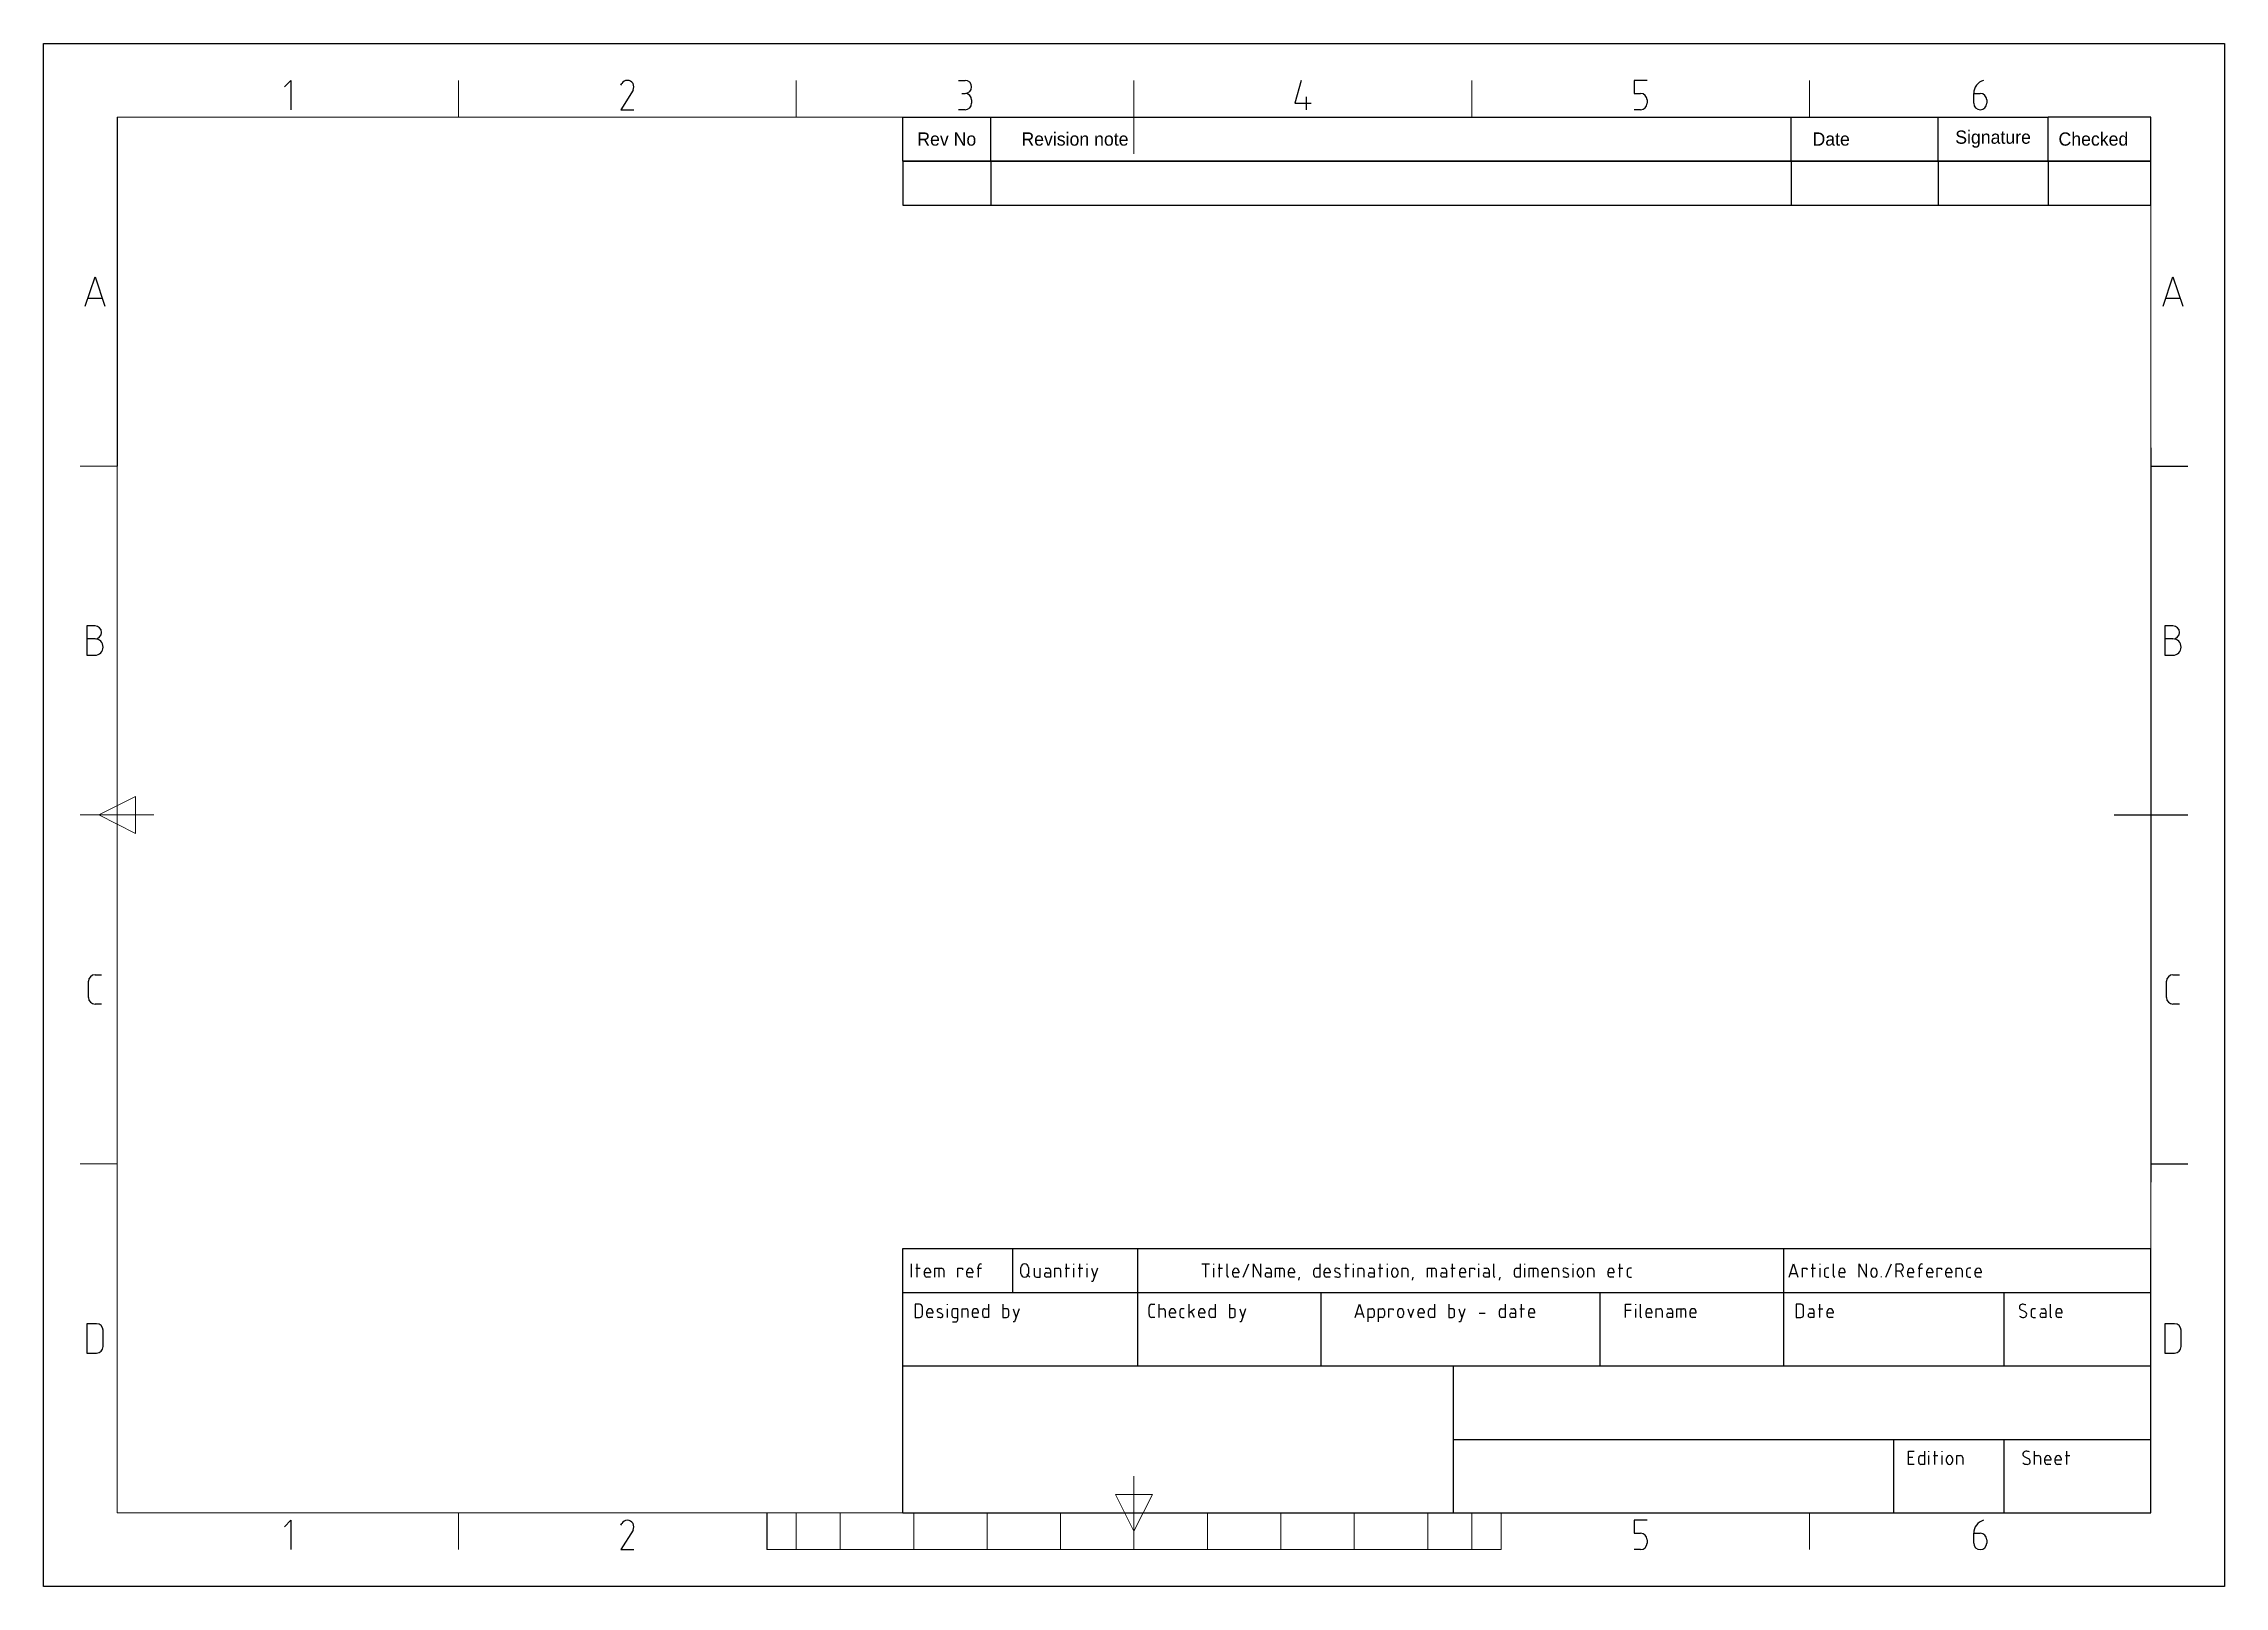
# Model space of a CAD drawing. Header units: millimetres. Extents: x 0 to 297, y 0 to 210.
import ezdxf

# ---------------------------------------------------------------- set-up
doc = ezdxf.new("R2010")
doc.units = ezdxf.units.MM
doc.layers.get('0').update_dxf_attribs({"color": 255, "linetype": 'CONTINUOUS'})
doc.layers.add('Border', color=255, linetype='CONTINUOUS', lineweight=25)
doc.layers.add('Revision', color=255, linetype='CONTINUOUS')
doc.layers.add('Title', color=255, linetype='CONTINUOUS')
doc.styles.add('textstyle0', font='textstyle0')
doc.styles.add('textstyle1', font='textstyle1')
doc.styles.add('textstyle2', font='textstyle2')
doc.styles.add('textstyle3', font='textstyle3')
doc.styles.add('textstyle4', font='textstyle4')

msp = doc.modelspace()

# ---------------------------------------------------------------- linework, layer by layer
at = {"color": 7, "linetype": 'CONTINUOUS', "lineweight": -3}
msp.add_line((260.48, 42.1), (260.48, 43.3), dxfattribs=at)
at = {"layer": 'Border'}
for p, q in [((0, 0), (0, 210)), ((0, 210), (297, 210)), ((297, 210), (297, 0)), ((32.81, 204.11), (33.69, 205)), ((33.69, 205), (33.69, 201)), ((124.61, 205), (125.5, 205)), ((171.28, 205), (170.39, 201.89)), ((218.39, 205), (216.61, 205)), ((216.61, 205), (216.61, 203.22)), ((78.61, 204.33), (78.73, 204.56)), ((80.27, 203.67), (78.61, 201)), ((125.06, 203.22), (125.5, 203.22)), ((126.39, 202.33), (126.39, 201.89)), ((171.94, 202.78), (171.94, 201)), ((216.61, 203.22), (217.5, 203.22)), ((218.39, 202.33), (218.39, 201.89)), ((262.86, 203.22), (263.75, 203.22)), ((262.86, 201.89), (262.86, 203.22)), ((264.64, 202.33), (264.64, 201.89)), ((10, 200), (10, 152.5)), ((78.61, 201), (80.39, 201)), ((125.5, 201), (124.61, 201)), ((170.39, 201.89), (172.61, 201.89)), ((217.5, 201), (216.61, 201)), ((5.67, 174.25), (7, 178.25)), ((7, 178.25), (8.33, 174.25)), ((288.67, 174.25), (290, 178.25)), ((290, 178.25), (291.33, 174.25)), ((6.04, 175.36), (7.96, 175.36)), ((289.04, 175.36), (290.96, 175.36)), ((287, 155), (287, 55)), ((287, 152.5), (292, 152.5)), ((7, 130.75), (5.89, 130.75)), ((5.89, 130.75), (5.89, 126.75)), ((290, 130.75), (288.89, 130.75)), ((288.89, 130.75), (288.89, 126.75)), ((7, 128.97), (5.89, 128.97)), ((290, 128.97), (288.89, 128.97)), ((5.89, 126.75), (7, 126.75)), ((288.89, 126.75), (290, 126.75)), ((282, 105), (292, 105)), ((7, 83.25), (7.89, 83.25)), ((290, 83.25), (290.89, 83.25)), ((6.11, 80.14), (6.11, 82.36)), ((289.11, 80.14), (289.11, 82.36)), ((7.89, 79.25), (7, 79.25)), ((290.89, 79.25), (290, 79.25)), ((287, 57.5), (292, 57.5)), ((7.22, 35.75), (5.89, 35.75)), ((5.89, 35.75), (5.89, 31.75)), ((290.22, 35.75), (288.89, 35.75)), ((288.89, 35.75), (288.89, 31.75)), ((8.11, 32.64), (8.11, 34.86)), ((291.11, 32.64), (291.11, 34.86)), ((5.89, 31.75), (7.22, 31.75)), ((288.89, 31.75), (290.22, 31.75)), ((32.81, 8.11), (33.69, 9)), ((33.69, 9), (33.69, 5)), ((98.5, 10), (98.5, 5)), ((218.39, 9), (216.61, 9)), ((216.61, 9), (216.61, 7.22)), ((78.61, 8.33), (78.73, 8.56)), ((80.27, 7.67), (78.61, 5)), ((216.61, 7.22), (217.5, 7.22)), ((218.39, 6.33), (218.39, 5.89)), ((262.86, 7.22), (263.75, 7.22)), ((262.86, 5.89), (262.86, 7.22)), ((264.64, 6.33), (264.64, 5.89)), ((78.61, 5), (80.39, 5)), ((217.5, 5), (216.61, 5)), ((297, 0), (0, 0))]:
    msp.add_line(p, q, dxfattribs=at)
at = {"layer": 'Border', "color": 0, "linetype": 'CONTINUOUS', "lineweight": 0}
for p, q in [((56.5, 205), (56.5, 200)), ((102.5, 205), (102.5, 200)), ((148.5, 195), (148.5, 205)), ((194.5, 205), (194.5, 200)), ((240.5, 205), (240.5, 200)), ((10, 200), (10, 200)), ((10, 200), (10, 200)), ((56.5, 200), (10, 200)), ((56.5, 200), (56.5, 200)), ((102.5, 200), (56.5, 200)), ((148.5, 200), (102.5, 200)), ((194.5, 200), (148.5, 200)), ((240.5, 200), (194.5, 200)), ((287, 200), (240.5, 200)), ((287, 200), (287, 200)), ((287, 155), (287, 200)), ((287, 200), (287, 200)), ((10, 152.5), (5, 152.5)), ((10, 152.5), (10, 105)), ((7.5, 105), (12.5, 107.5)), ((12.5, 107.5), (12.5, 102.5)), ((5, 105), (15, 105)), ((12.5, 102.5), (7.5, 105)), ((10, 105), (10, 57.5)), ((10, 57.5), (5, 57.5)), ((10, 57.5), (10, 10)), ((287, 10), (287, 55)), ((148.5, 10), (148.5, 15)), ((148.5, 7.5), (146, 12.5)), ((146, 12.5), (151, 12.5)), ((151, 12.5), (148.5, 7.5)), ((10, 10), (10, 10)), ((10, 10), (56.5, 10)), ((56.5, 10), (56.5, 5)), ((56.5, 10), (56.5, 10)), ((56.5, 10), (102.5, 10)), ((98.5, 10), (198.5, 10)), ((102.5, 10), (102.5, 5)), ((102.5, 10), (148.5, 10)), ((108.5, 5), (108.5, 10)), ((118.5, 5), (118.5, 10)), ((128.5, 5), (128.5, 10)), ((138.5, 5), (138.5, 10)), ((148.5, 10), (148.5, 5)), ((148.5, 10), (194.5, 10)), ((158.5, 5), (158.5, 10)), ((168.5, 5), (168.5, 10)), ((178.5, 5), (178.5, 10)), ((188.5, 5), (188.5, 10)), ((194.5, 10), (194.5, 5)), ((194.5, 10), (240.5, 10)), ((198.5, 5), (198.5, 10)), ((240.5, 10), (240.5, 5)), ((240.5, 10), (287, 10)), ((287, 10), (287, 10)), ((98.5, 5), (198.5, 5))]:
    msp.add_line(p, q, dxfattribs=at)
at = {"layer": 'Border'}
for centre, radius, start, end in [((79.5, 204.11), 0.889, 330, 150), ((125.5, 204.11), 0.889, 270, 90), ((264.71, 203.22), 1.85, 106.2602, 180), ((125.5, 202.33), 0.889, 360, 90), ((217.5, 202.33), 0.889, 360, 90), ((263.75, 202.33), 0.889, 360, 90), ((125.5, 201.89), 0.889, 270, 0), ((217.5, 201.89), 0.889, 270, 0), ((263.75, 201.89), 0.889, 180, 0), ((7, 129.86), 0.889, 270, 90), ((290, 129.86), 0.889, 270, 90), ((7, 127.86), 1.11, 270, 90), ((290, 127.86), 1.11, 270, 90), ((7, 82.36), 0.889, 90, 180), ((290, 82.36), 0.889, 90, 180), ((7, 80.14), 0.889, 180, 270), ((290, 80.14), 0.889, 180, 270), ((7.22, 34.86), 0.889, 360, 90), ((290.22, 34.86), 0.889, 360, 90), ((7.22, 32.64), 0.889, 270, 0), ((290.22, 32.64), 0.889, 270, 0), ((79.5, 8.11), 0.889, 330, 150), ((264.71, 7.22), 1.85, 106.2602, 180), ((217.5, 6.33), 0.889, 360, 90), ((263.75, 6.33), 0.889, 360, 90), ((217.5, 5.89), 0.889, 270, 0), ((263.75, 5.89), 0.889, 180, 0)]:
    msp.add_arc(centre, radius, start, end, dxfattribs=at)
at = {"layer": 'Revision'}
for p, q in [((117, 200), (273, 200)), ((117, 194), (117, 200)), ((129, 194), (129, 200)), ((238, 194), (238, 200)), ((258, 194), (258, 200)), ((287, 200), (273, 200)), ((273, 194), (273, 200)), ((287, 194), (287, 200)), ((287, 194), (117, 194)), ((117, 194), (117, 188)), ((117, 194), (117, 194)), ((117, 194), (129, 194)), ((129, 194), (129, 188)), ((129, 194), (238, 194)), ((238, 194), (238, 188)), ((238, 194), (258, 194)), ((258, 194), (258, 188)), ((258, 194), (273, 194)), ((273, 194), (273, 188)), ((273, 194), (287, 194)), ((287, 188), (287, 194)), ((117, 188), (287, 188))]:
    msp.add_line(p, q, dxfattribs=at)
at = {"layer": 'Title'}
for p, q in [((117, 40), (117, 46)), ((117, 46), (287, 46)), ((132, 40), (132, 46)), ((149, 40), (149, 46)), ((237, 40), (237, 46)), ((287, 10), (287, 46)), ((118.18, 42.1), (118.18, 43.9)), ((118.78, 43.3), (119.38, 43.3)), ((118.98, 42.1), (118.98, 43.9)), ((119.98, 42.4), (119.98, 42.9)), ((120.78, 42.7), (119.98, 42.7)), ((120.78, 42.1), (120.28, 42.1)), ((120.78, 42.9), (120.78, 42.7)), ((121.38, 42.1), (121.38, 43.3)), ((121.38, 43.3), (122.28, 43.3)), ((121.98, 42.1), (121.98, 43.3)), ((122.58, 43), (122.58, 42.1)), ((124.53, 42.1), (124.53, 43.3)), ((124.53, 43.3), (125.13, 43.3)), ((125.13, 43.3), (125.13, 43.1)), ((125.73, 42.4), (125.73, 42.9)), ((126.53, 42.7), (125.73, 42.7)), ((126.53, 42.1), (126.03, 42.1)), ((126.53, 42.9), (126.53, 42.7)), ((127.13, 43.3), (127.73, 43.3)), ((127.33, 42.1), (127.33, 43.6)), ((127.63, 43.9), (127.73, 43.9)), ((133.11, 42.6), (133.11, 43.4)), ((134.31, 42.1), (133.91, 42.5)), ((134.11, 43.4), (134.11, 42.6)), ((134.91, 43.3), (134.91, 42.4)), ((135.21, 42.1), (135.71, 42.1)), ((135.71, 42.1), (135.71, 43.3)), ((136.41, 43.3), (136.81, 43.3)), ((136.61, 42.7), (137.11, 42.7)), ((137.11, 42.1), (136.61, 42.1)), ((137.11, 43), (137.11, 42.1)), ((137.71, 42.1), (137.71, 43.3)), ((137.71, 43.3), (138.21, 43.3)), ((138.51, 43), (138.51, 42.1)), ((139.11, 43.3), (139.71, 43.3)), ((139.31, 42.1), (139.31, 43.9)), ((140.31, 43.8), (140.31, 43.9)), ((140.31, 42.1), (140.31, 43.3)), ((140.91, 43.3), (141.51, 43.3)), ((141.11, 42.1), (141.11, 43.9)), ((142.11, 43.8), (142.11, 43.9)), ((142.11, 42.1), (142.11, 43.3)), ((142.71, 43.3), (143.11, 42.1)), ((143.51, 43.3), (142.91, 41.5)), ((157.76, 43.9), (158.76, 43.9)), ((158.26, 43.9), (158.26, 42.1)), ((159.36, 43.8), (159.36, 43.9)), ((159.36, 42.1), (159.36, 43.3)), ((159.96, 43.3), (160.56, 43.3)), ((160.16, 42.1), (160.16, 43.9)), ((161.16, 43.9), (161.16, 42.3)), ((161.96, 42.4), (161.96, 42.9)), ((162.76, 42.7), (161.96, 42.7)), ((162.76, 42.1), (162.26, 42.1)), ((162.76, 42.9), (162.76, 42.7)), ((163.36, 42.1), (164.16, 43.9)), ((164.76, 42.1), (164.76, 43.9)), ((164.76, 43.9), (165.76, 42.1)), ((165.76, 42.1), (165.76, 43.9)), ((166.46, 43.3), (166.86, 43.3)), ((166.66, 42.7), (167.16, 42.7)), ((167.16, 42.1), (166.66, 42.1)), ((167.16, 43), (167.16, 42.1)), ((167.76, 42.1), (167.76, 43.3)), ((167.76, 43.3), (168.66, 43.3)), ((168.36, 42.1), (168.36, 43.3)), ((168.96, 43), (168.96, 42.1)), ((169.56, 42.4), (169.56, 42.9)), ((170.36, 42.7), (169.56, 42.7)), ((170.36, 42.1), (169.86, 42.1)), ((170.36, 42.9), (170.36, 42.7)), ((170.96, 41.7), (171.06, 42.1)), ((173.01, 42.4), (173.01, 43)), ((173.31, 43.3), (173.81, 43.3)), ((173.81, 42.1), (173.31, 42.1)), ((173.81, 43.9), (173.81, 42.1)), ((174.41, 42.4), (174.41, 42.9)), ((175.21, 42.7), (174.41, 42.7)), ((175.21, 42.1), (174.71, 42.1)), ((175.21, 42.9), (175.21, 42.7)), ((176.47, 42.58), (175.96, 42.82)), ((177.21, 43.3), (177.81, 43.3)), ((177.41, 42.1), (177.41, 43.9)), ((178.41, 43.8), (178.41, 43.9)), ((178.41, 42.1), (178.41, 43.3)), ((179.01, 42.1), (179.01, 43.3)), ((179.01, 43.3), (179.51, 43.3)), ((179.81, 43), (179.81, 42.1)), ((180.51, 43.3), (180.91, 43.3)), ((180.71, 42.7), (181.21, 42.7)), ((181.21, 42.1), (180.71, 42.1)), ((181.21, 43), (181.21, 42.1)), ((181.81, 43.3), (182.41, 43.3)), ((182.01, 42.1), (182.01, 43.9)), ((183.01, 43.8), (183.01, 43.9)), ((183.01, 42.1), (183.01, 43.3)), ((183.61, 42.5), (183.61, 42.9)), ((184.41, 42.9), (184.41, 42.5)), ((185.01, 42.1), (185.01, 43.3)), ((185.01, 43.3), (185.51, 43.3)), ((185.81, 43), (185.81, 42.1)), ((186.41, 41.7), (186.51, 42.1)), ((188.46, 42.1), (188.46, 43.3)), ((188.46, 43.3), (189.36, 43.3)), ((189.06, 42.1), (189.06, 43.3)), ((189.66, 43), (189.66, 42.1)), ((190.36, 43.3), (190.76, 43.3)), ((190.56, 42.7), (191.06, 42.7)), ((191.06, 42.1), (190.56, 42.1)), ((191.06, 43), (191.06, 42.1)), ((191.66, 43.3), (192.26, 43.3)), ((191.86, 42.1), (191.86, 43.9)), ((192.86, 42.4), (192.86, 42.9)), ((193.66, 42.7), (192.86, 42.7)), ((193.66, 42.1), (193.16, 42.1)), ((193.66, 42.9), (193.66, 42.7)), ((194.26, 42.1), (194.26, 43.3)), ((194.26, 43.3), (194.86, 43.3)), ((194.86, 43.3), (194.86, 43.1)), ((195.46, 43.8), (195.46, 43.9)), ((195.46, 42.1), (195.46, 43.3)), ((196.16, 43.3), (196.56, 43.3)), ((196.36, 42.7), (196.86, 42.7)), ((196.86, 42.1), (196.36, 42.1)), ((196.86, 43), (196.86, 42.1)), ((197.46, 43.9), (197.46, 42.3)), ((198.26, 41.7), (198.36, 42.1)), ((200.31, 42.4), (200.31, 43)), ((200.61, 43.3), (201.11, 43.3)), ((201.11, 42.1), (200.61, 42.1)), ((201.11, 43.9), (201.11, 42.1)), ((201.71, 43.8), (201.71, 43.9)), ((201.71, 42.1), (201.71, 43.3)), ((202.31, 42.1), (202.31, 43.3)), ((202.31, 43.3), (203.21, 43.3)), ((202.91, 42.1), (202.91, 43.3)), ((203.51, 43), (203.51, 42.1)), ((204.11, 42.4), (204.11, 42.9)), ((204.91, 42.7), (204.11, 42.7)), ((204.91, 42.1), (204.41, 42.1)), ((204.91, 42.9), (204.91, 42.7)), ((205.51, 42.1), (205.51, 43.3)), ((205.51, 43.3), (206.01, 43.3)), ((206.31, 43), (206.31, 42.1)), ((207.57, 42.58), (207.06, 42.82)), ((208.32, 43.8), (208.32, 43.9)), ((208.32, 42.1), (208.32, 43.3)), ((208.92, 42.5), (208.92, 42.9)), ((209.72, 42.9), (209.72, 42.5)), ((210.32, 42.1), (210.32, 43.3)), ((210.32, 43.3), (210.82, 43.3)), ((211.12, 43), (211.12, 42.1)), ((213.07, 42.4), (213.07, 42.9)), ((213.87, 42.7), (213.07, 42.7)), ((213.87, 42.1), (213.37, 42.1)), ((213.87, 42.9), (213.87, 42.7)), ((214.47, 43.3), (215.07, 43.3)), ((214.67, 42.1), (214.67, 43.9)), ((215.67, 43), (215.67, 42.4)), ((216.27, 43.3), (215.97, 43.3)), ((215.97, 42.1), (216.27, 42.1)), ((237.73, 42.1), (238.33, 43.9)), ((237.9, 42.6), (238.77, 42.6)), ((238.33, 43.9), (238.93, 42.1)), ((239.53, 42.1), (239.53, 43.3)), ((239.53, 43.3), (240.13, 43.3)), ((240.13, 43.3), (240.13, 43.1)), ((240.73, 43.3), (241.33, 43.3)), ((240.93, 42.1), (240.93, 43.9)), ((241.93, 43.8), (241.93, 43.9)), ((241.93, 42.1), (241.93, 43.3)), ((242.53, 43), (242.53, 42.4)), ((243.13, 43.3), (242.83, 43.3)), ((242.83, 42.1), (243.13, 42.1)), ((243.73, 43.9), (243.73, 42.3)), ((244.53, 42.4), (244.53, 42.9)), ((245.33, 42.7), (244.53, 42.7)), ((245.33, 42.1), (244.83, 42.1)), ((245.33, 42.9), (245.33, 42.7)), ((247.28, 42.1), (247.28, 43.9)), ((247.28, 43.9), (248.28, 42.1)), ((248.28, 42.1), (248.28, 43.9)), ((248.88, 42.5), (248.88, 42.9)), ((249.68, 42.9), (249.68, 42.5)), ((250.28, 42.1), (250.28, 42.2)), ((250.88, 42.1), (251.68, 43.9)), ((252.28, 42.1), (252.28, 43.9)), ((252.28, 43.9), (252.78, 43.9)), ((252.78, 42.9), (252.28, 42.9)), ((253.28, 42.1), (252.88, 42.91)), ((253.88, 42.4), (253.88, 42.9)), ((254.68, 42.7), (253.88, 42.7)), ((254.68, 42.1), (254.18, 42.1)), ((254.68, 42.9), (254.68, 42.7)), ((255.28, 43.3), (255.88, 43.3)), ((255.48, 42.1), (255.48, 43.6)), ((255.78, 43.9), (255.88, 43.9)), ((256.48, 42.4), (256.48, 42.9)), ((257.28, 42.7), (256.48, 42.7)), ((257.28, 42.1), (256.78, 42.1)), ((257.28, 42.9), (257.28, 42.7)), ((257.88, 42.1), (257.88, 43.3)), ((257.88, 43.3), (258.48, 43.3)), ((258.48, 43.3), (258.48, 43.1)), ((259.08, 42.4), (259.08, 42.9)), ((259.88, 42.7), (259.08, 42.7)), ((259.88, 42.1), (259.38, 42.1)), ((259.88, 42.9), (259.88, 42.7)), ((260.48, 42.1), (260.48, 43.3)), ((260.48, 43.3), (260.98, 43.3)), ((261.28, 43), (261.28, 42.1)), ((261.88, 43), (261.88, 42.4)), ((262.48, 43.3), (262.18, 43.3)), ((262.18, 42.1), (262.48, 42.1)), ((263.08, 42.4), (263.08, 42.9)), ((263.88, 42.7), (263.08, 42.7)), ((263.88, 42.1), (263.38, 42.1)), ((263.88, 42.9), (263.88, 42.7)), ((117, 40), (287, 40)), ((117, 10), (117, 40)), ((142.91, 41.5), (142.71, 41.5)), ((149, 30), (149, 40)), ((174, 30), (174, 40)), ((212, 30), (212, 40)), ((237, 30), (237, 40)), ((267, 30), (267, 40)), ((119.29, 38.4), (118.69, 38.4)), ((118.69, 38.4), (118.69, 36.6)), ((118.69, 36.6), (119.29, 36.6)), ((119.69, 37), (119.69, 38)), ((120.29, 36.9), (120.29, 37.4)), ((121.09, 37.2), (120.29, 37.2)), ((121.09, 36.6), (120.59, 36.6)), ((121.09, 37.4), (121.09, 37.2)), ((122.34, 37.08), (121.83, 37.32)), ((123.09, 38.3), (123.09, 38.4)), ((123.09, 36.6), (123.09, 37.8)), ((123.69, 37.5), (123.69, 36.9)), ((123.79, 36), (124.19, 36)), ((124.49, 37.8), (123.99, 37.8)), ((123.99, 36.6), (124.49, 36.6)), ((124.49, 36.3), (124.49, 37.8)), ((125.09, 36.6), (125.09, 37.8)), ((125.09, 37.8), (125.59, 37.8)), ((125.89, 37.5), (125.89, 36.6)), ((126.49, 36.9), (126.49, 37.4)), ((127.29, 37.2), (126.49, 37.2)), ((127.29, 36.6), (126.79, 36.6)), ((127.29, 37.4), (127.29, 37.2)), ((127.89, 36.9), (127.89, 37.5)), ((128.19, 37.8), (128.69, 37.8)), ((128.69, 36.6), (128.19, 36.6)), ((128.69, 38.4), (128.69, 36.6)), ((130.64, 38.4), (130.64, 36.6)), ((131.14, 37.8), (130.64, 37.8)), ((130.64, 36.6), (131.14, 36.6)), ((131.44, 36.9), (131.44, 37.5)), ((132.04, 37.8), (132.44, 36.6)), ((132.24, 36), (132.04, 36)), ((132.84, 37.8), (132.24, 36)), ((150.55, 37), (150.55, 38)), ((150.95, 38.4), (151.35, 38.4)), ((151.35, 36.6), (150.95, 36.6)), ((151.95, 36.6), (151.95, 38.4)), ((151.95, 37.8), (152.45, 37.8)), ((152.75, 37.5), (152.75, 36.6)), ((153.35, 36.9), (153.35, 37.4)), ((154.15, 37.2), (153.35, 37.2)), ((154.15, 36.6), (153.65, 36.6)), ((154.15, 37.4), (154.15, 37.2)), ((154.75, 37.5), (154.75, 36.9)), ((155.35, 37.8), (155.05, 37.8)), ((155.05, 36.6), (155.35, 36.6)), ((155.95, 38.4), (155.95, 36.6)), ((155.95, 37.2), (156.75, 37.8)), ((156.75, 36.6), (156.29, 37.46)), ((157.35, 36.9), (157.35, 37.4)), ((158.15, 37.2), (157.35, 37.2)), ((158.15, 36.6), (157.65, 36.6)), ((158.15, 37.4), (158.15, 37.2)), ((158.75, 36.9), (158.75, 37.5)), ((159.05, 37.8), (159.55, 37.8)), ((159.55, 36.6), (159.05, 36.6)), ((159.55, 38.4), (159.55, 36.6)), ((161.5, 38.4), (161.5, 36.6)), ((162, 37.8), (161.5, 37.8)), ((161.5, 36.6), (162, 36.6)), ((162.3, 36.9), (162.3, 37.5)), ((162.9, 37.8), (163.3, 36.6)), ((163.1, 36), (162.9, 36)), ((163.7, 37.8), (163.1, 36)), ((178.61, 36.6), (179.21, 38.4)), ((178.77, 37.1), (179.64, 37.1)), ((179.21, 38.4), (179.81, 36.6)), ((180.41, 36), (180.41, 37.8)), ((180.41, 37.8), (180.91, 37.8)), ((180.91, 36.6), (180.41, 36.6)), ((181.21, 37.5), (181.21, 36.9)), ((181.81, 36), (181.81, 37.8)), ((181.81, 37.8), (182.31, 37.8)), ((182.31, 36.6), (181.81, 36.6)), ((182.61, 37.5), (182.61, 36.9)), ((183.21, 36.6), (183.21, 37.8)), ((183.21, 37.8), (183.81, 37.8)), ((183.81, 37.8), (183.81, 37.6)), ((184.41, 37), (184.41, 37.4)), ((185.21, 37.4), (185.21, 37)), ((185.81, 37.8), (186.21, 36.6)), ((186.21, 36.6), (186.61, 37.8)), ((187.21, 36.9), (187.21, 37.4)), ((188.01, 37.2), (187.21, 37.2)), ((188.01, 36.6), (187.51, 36.6)), ((188.01, 37.4), (188.01, 37.2)), ((188.61, 36.9), (188.61, 37.5)), ((188.91, 37.8), (189.41, 37.8)), ((189.41, 36.6), (188.91, 36.6)), ((189.41, 38.4), (189.41, 36.6)), ((191.36, 38.4), (191.36, 36.6)), ((191.86, 37.8), (191.36, 37.8)), ((191.36, 36.6), (191.86, 36.6)), ((192.16, 36.9), (192.16, 37.5)), ((192.76, 37.8), (193.16, 36.6)), ((192.96, 36), (192.76, 36)), ((193.56, 37.8), (192.96, 36)), ((195.51, 37.2), (196.31, 37.2)), ((198.26, 36.9), (198.26, 37.5)), ((198.56, 37.8), (199.06, 37.8)), ((199.06, 36.6), (198.56, 36.6)), ((199.06, 38.4), (199.06, 36.6)), ((199.76, 37.8), (200.16, 37.8)), ((199.96, 37.2), (200.46, 37.2)), ((200.46, 36.6), (199.96, 36.6)), ((200.46, 37.5), (200.46, 36.6)), ((201.06, 37.8), (201.66, 37.8)), ((201.26, 36.6), (201.26, 38.4)), ((202.26, 36.9), (202.26, 37.4)), ((203.06, 37.2), (202.26, 37.2)), ((203.06, 36.6), (202.56, 36.6)), ((203.06, 37.4), (203.06, 37.2)), ((215.43, 36.6), (215.43, 38.4)), ((215.43, 38.4), (216.23, 38.4)), ((215.43, 37.6), (216.23, 37.6)), ((216.83, 38.3), (216.83, 38.4)), ((216.83, 36.6), (216.83, 37.8)), ((217.43, 38.4), (217.43, 36.8)), ((218.23, 36.9), (218.23, 37.4)), ((219.03, 37.2), (218.23, 37.2)), ((219.03, 36.6), (218.53, 36.6)), ((219.03, 37.4), (219.03, 37.2)), ((219.63, 36.6), (219.63, 37.8)), ((219.63, 37.8), (220.13, 37.8)), ((220.43, 37.5), (220.43, 36.6)), ((221.13, 37.8), (221.53, 37.8)), ((221.33, 37.2), (221.83, 37.2)), ((221.83, 36.6), (221.33, 36.6)), ((221.83, 37.5), (221.83, 36.6)), ((222.43, 36.6), (222.43, 37.8)), ((222.43, 37.8), (223.33, 37.8)), ((223.03, 36.6), (223.03, 37.8)), ((223.63, 37.5), (223.63, 36.6)), ((224.23, 36.9), (224.23, 37.4)), ((225.03, 37.2), (224.23, 37.2)), ((225.03, 36.6), (224.53, 36.6)), ((225.03, 37.4), (225.03, 37.2)), ((239.3, 38.4), (238.7, 38.4)), ((238.7, 38.4), (238.7, 36.6)), ((238.7, 36.6), (239.3, 36.6)), ((239.7, 37), (239.7, 38)), ((240.4, 37.8), (240.8, 37.8)), ((240.6, 37.2), (241.1, 37.2)), ((241.1, 36.6), (240.6, 36.6)), ((241.1, 37.5), (241.1, 36.6)), ((241.7, 37.8), (242.3, 37.8)), ((241.9, 36.6), (241.9, 38.4)), ((242.9, 36.9), (242.9, 37.4)), ((243.7, 37.2), (242.9, 37.2)), ((243.7, 36.6), (243.2, 36.6)), ((243.7, 37.4), (243.7, 37.2)), ((269.86, 37.36), (269.29, 37.64)), ((270.68, 37.5), (270.68, 36.9)), ((271.28, 37.8), (270.98, 37.8)), ((270.98, 36.6), (271.28, 36.6)), ((271.98, 37.8), (272.38, 37.8)), ((272.18, 37.2), (272.68, 37.2)), ((272.68, 36.6), (272.18, 36.6)), ((272.68, 37.5), (272.68, 36.6)), ((273.28, 38.4), (273.28, 36.8)), ((274.08, 36.9), (274.08, 37.4)), ((274.88, 37.2), (274.08, 37.2)), ((274.88, 36.6), (274.38, 36.6)), ((274.88, 37.4), (274.88, 37.2)), ((117, 30), (287, 30)), ((192, 10), (192, 30)), ((192, 20), (287, 20)), ((252, 10), (252, 20)), ((253.97, 16.6), (253.97, 18.4)), ((253.97, 18.4), (254.77, 18.4)), ((256.17, 18.4), (256.17, 16.6)), ((256.77, 18.3), (256.77, 18.4)), ((257.57, 16.6), (257.57, 18.4)), ((258.57, 18.3), (258.57, 18.4)), ((267, 10), (267, 20)), ((271.16, 16.6), (271.16, 18.4)), ((275.56, 16.6), (275.56, 18.4)), ((287, 10), (287, 20)), ((253.97, 17.6), (254.57, 17.6)), ((254.77, 16.6), (253.97, 16.6)), ((255.37, 16.9), (255.37, 17.5)), ((255.67, 17.8), (256.17, 17.8)), ((256.17, 16.6), (255.67, 16.6)), ((256.77, 16.6), (256.77, 17.8)), ((257.37, 17.8), (257.97, 17.8)), ((258.57, 16.6), (258.57, 17.8)), ((259.17, 17), (259.17, 17.4)), ((259.97, 17.4), (259.97, 17)), ((260.57, 16.6), (260.57, 17.8)), ((260.57, 17.8), (261.07, 17.8)), ((261.37, 17.5), (261.37, 16.6)), ((270.34, 17.36), (269.78, 17.64)), ((271.16, 17.8), (271.66, 17.8)), ((271.96, 17.5), (271.96, 16.6)), ((272.56, 16.9), (272.56, 17.4)), ((273.36, 17.2), (272.56, 17.2)), ((273.36, 16.6), (272.86, 16.6)), ((273.36, 17.4), (273.36, 17.2)), ((273.96, 16.9), (273.96, 17.4)), ((274.76, 17.2), (273.96, 17.2)), ((274.76, 16.6), (274.26, 16.6)), ((274.76, 17.4), (274.76, 17.2)), ((275.36, 17.8), (275.96, 17.8)), ((117, 10), (287, 10))]:
    msp.add_line(p, q, dxfattribs=at)
for centre, radius, start, end in [((120.38, 42.9), 0.4, 0, 180), ((120.28, 42.4), 0.3, 180, 270), ((122.28, 43), 0.3, 360, 90), ((126.13, 42.9), 0.4, 0, 180), ((126.03, 42.4), 0.3, 180, 270), ((127.63, 43.6), 0.3, 90, 180), ((133.61, 43.4), 0.5, 0, 180), ((133.61, 42.6), 0.5, 180, 0), ((135.21, 42.4), 0.3, 180, 270), ((136.61, 42.4), 0.3, 90, 270), ((136.81, 43), 0.3, 360, 90), ((138.21, 43), 0.3, 360, 90), ((161.36, 42.3), 0.2, 180, 270), ((162.36, 42.9), 0.4, 0, 180), ((162.26, 42.4), 0.3, 180, 270), ((166.66, 42.4), 0.3, 90, 270), ((166.86, 43), 0.3, 360, 90), ((168.66, 43), 0.3, 360, 90), ((169.96, 42.9), 0.4, 0, 180), ((169.86, 42.4), 0.3, 180, 270), ((173.31, 43), 0.3, 90, 180), ((173.31, 42.4), 0.3, 180, 270), ((174.81, 42.9), 0.4, 0, 180), ((174.71, 42.4), 0.3, 180, 270), ((176.06, 43.05), 0.25, 89.7966, 244.4358), ((176.36, 43.66), 1.56, 249.3755, 270.0148), ((176.06, 42.23), 1.07, 65.0865, 89.8559), ((176.36, 42.35), 0.25, 269.9995, 64.2329), ((179.51, 43), 0.3, 360, 90), ((180.71, 42.4), 0.3, 90, 270), ((180.91, 43), 0.3, 360, 90), ((184.01, 42.9), 0.4, 0, 180), ((184.01, 42.5), 0.4, 180, 0), ((185.51, 43), 0.3, 360, 90), ((189.36, 43), 0.3, 360, 90), ((190.56, 42.4), 0.3, 90, 270), ((190.76, 43), 0.3, 360, 90), ((193.26, 42.9), 0.4, 0, 180), ((193.16, 42.4), 0.3, 180, 270), ((196.36, 42.4), 0.3, 90, 270), ((196.56, 43), 0.3, 360, 90), ((197.66, 42.3), 0.2, 180, 270), ((200.61, 43), 0.3, 90, 180), ((200.61, 42.4), 0.3, 180, 270), ((203.21, 43), 0.3, 360, 90), ((204.51, 42.9), 0.4, 0, 180), ((204.41, 42.4), 0.3, 180, 270), ((206.01, 43), 0.3, 360, 90), ((207.16, 43.05), 0.25, 89.7966, 244.4358), ((207.46, 43.66), 1.56, 249.3755, 270.0148), ((207.16, 42.23), 1.07, 65.0865, 89.8559), ((207.46, 42.35), 0.25, 269.9995, 64.2329), ((209.32, 42.9), 0.4, 0, 180), ((209.32, 42.5), 0.4, 180, 0), ((210.82, 43), 0.3, 360, 90), ((213.47, 42.9), 0.4, 0, 180), ((213.37, 42.4), 0.3, 180, 270), ((215.97, 43), 0.3, 90, 180), ((215.97, 42.4), 0.3, 180, 270), ((242.83, 43), 0.3, 90, 180), ((242.83, 42.4), 0.3, 180, 270), ((243.93, 42.3), 0.2, 180, 270), ((244.93, 42.9), 0.4, 0, 180), ((244.83, 42.4), 0.3, 180, 270), ((249.28, 42.9), 0.4, 0, 180), ((249.28, 42.5), 0.4, 180, 0), ((252.78, 43.4), 0.5, 270, 90), ((254.28, 42.9), 0.4, 0, 180), ((254.18, 42.4), 0.3, 180, 270), ((255.78, 43.6), 0.3, 90, 180), ((256.88, 42.9), 0.4, 0, 180), ((256.78, 42.4), 0.3, 180, 270), ((259.48, 42.9), 0.4, 0, 180), ((259.38, 42.4), 0.3, 180, 270), ((260.98, 43), 0.3, 360, 90), ((262.18, 43), 0.3, 90, 180), ((262.18, 42.4), 0.3, 180, 270), ((263.48, 42.9), 0.4, 0, 180), ((263.38, 42.4), 0.3, 180, 270), ((119.29, 38), 0.4, 360, 90), ((119.29, 37), 0.4, 270, 0), ((120.69, 37.4), 0.4, 0, 180), ((120.59, 36.9), 0.3, 180, 270), ((121.94, 37.55), 0.25, 89.7966, 244.4358), ((122.24, 38.16), 1.56, 249.3755, 270.0148), ((121.93, 36.73), 1.07, 65.0865, 89.8559), ((122.24, 36.85), 0.25, 269.9995, 64.2329), ((123.99, 37.5), 0.3, 90, 180), ((123.99, 36.9), 0.3, 180, 270), ((124.19, 36.3), 0.3, 270, 0), ((125.59, 37.5), 0.3, 360, 90), ((126.89, 37.4), 0.4, 0, 180), ((126.79, 36.9), 0.3, 180, 270), ((128.19, 37.5), 0.3, 90, 180), ((128.19, 36.9), 0.3, 180, 270), ((131.14, 37.5), 0.3, 360, 90), ((131.14, 36.9), 0.3, 270, 0), ((150.95, 38), 0.4, 90, 180), ((150.95, 37), 0.4, 180, 270), ((152.45, 37.5), 0.3, 360, 90), ((153.75, 37.4), 0.4, 0, 180), ((153.65, 36.9), 0.3, 180, 270), ((155.05, 37.5), 0.3, 90, 180), ((155.05, 36.9), 0.3, 180, 270), ((157.75, 37.4), 0.4, 0, 180), ((157.65, 36.9), 0.3, 180, 270), ((159.05, 37.5), 0.3, 90, 180), ((159.05, 36.9), 0.3, 180, 270), ((162, 37.5), 0.3, 360, 90), ((162, 36.9), 0.3, 270, 0), ((180.91, 37.5), 0.3, 0.0013, 89.9987), ((180.91, 36.9), 0.3, 270.0013, 359.9987), ((182.31, 37.5), 0.3, 0.0013, 89.9987), ((182.31, 36.9), 0.3, 270.0013, 359.9987), ((184.81, 37.4), 0.4, 0, 180), ((184.81, 37), 0.4, 180, 0), ((187.61, 37.4), 0.4, 0, 180), ((187.51, 36.9), 0.3, 180, 270), ((188.91, 37.5), 0.3, 90, 180), ((188.91, 36.9), 0.3, 180, 270), ((191.86, 37.5), 0.3, 360, 90), ((191.86, 36.9), 0.3, 270, 0), ((198.56, 37.5), 0.3, 90, 180), ((198.56, 36.9), 0.3, 180, 270), ((199.96, 36.9), 0.3, 90, 270), ((200.16, 37.5), 0.3, 360, 90), ((202.66, 37.4), 0.4, 0, 180), ((202.56, 36.9), 0.3, 180, 270), ((217.63, 36.8), 0.2, 180, 270), ((218.63, 37.4), 0.4, 0, 180), ((218.53, 36.9), 0.3, 180, 270), ((220.13, 37.5), 0.3, 360, 90), ((221.33, 36.9), 0.3, 90, 270), ((221.53, 37.5), 0.3, 360, 90), ((223.33, 37.5), 0.3, 360, 90), ((224.63, 37.4), 0.4, 0, 180), ((224.53, 36.9), 0.3, 180, 270), ((239.3, 38), 0.4, 360, 90), ((239.3, 37), 0.4, 270, 0), ((240.6, 36.9), 0.3, 90, 270), ((240.8, 37.5), 0.3, 360, 90), ((243.3, 37.4), 0.4, 0, 180), ((243.2, 36.9), 0.3, 180, 270), ((269.48, 38), 0.4, 90, 242.981), ((269.68, 37.6), 1, 233.1301, 270), ((269.48, 37.1), 1.3, 67.3801, 90), ((269.68, 37), 0.4, 270, 62.981), ((270.98, 37.5), 0.3, 90, 180), ((270.98, 36.9), 0.3, 180, 270), ((272.18, 36.9), 0.3, 90, 270), ((272.38, 37.5), 0.3, 360, 90), ((273.48, 36.8), 0.2, 180, 270), ((274.48, 37.4), 0.4, 0, 180), ((274.38, 36.9), 0.3, 180, 270), ((269.96, 18), 0.4, 90, 242.981), ((269.96, 17.1), 1.3, 67.3801, 90), ((255.67, 17.5), 0.3, 90, 180), ((255.67, 16.9), 0.3, 180, 270), ((259.57, 17.4), 0.4, 0, 180), ((259.57, 17), 0.4, 180, 0), ((261.07, 17.5), 0.3, 360, 90), ((270.16, 17.6), 1, 233.1301, 270), ((270.16, 17), 0.4, 270, 62.981), ((271.66, 17.5), 0.3, 360, 90), ((272.96, 17.4), 0.4, 0, 180), ((272.86, 16.9), 0.3, 180, 270), ((274.36, 17.4), 0.4, 0, 180), ((274.26, 16.9), 0.3, 180, 270)]:
    msp.add_arc(centre, radius, start, end, dxfattribs=at)

# ---------------------------------------------------------------- texts
at = {"layer": 'Revision', "char_height": 1.8, "attachment_point": 5}
for s, insert, width, style in [('Rev No', (123, 197), 8.15, 'textstyle4'), ('Revision note', (140.46, 197), 15.9507, 'textstyle0'), ('Date', (243.45, 197), 5, 'textstyle1'), ('Signature', (265.5, 197), 11, 'textstyle2'), ('Checked', (279.16, 197), 9, 'textstyle3')]:
    msp.add_mtext(s, dxfattribs=dict(at, insert=insert, width=width, style=style))

doc.saveas('drawing.dxf')
